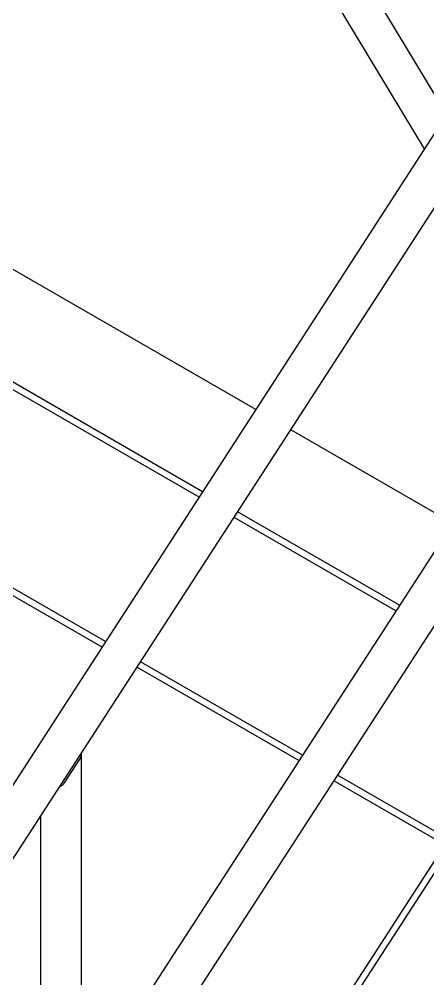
# Model space of a CAD drawing. Header units: millimetres. Extents: x 1293 to 41893, y 1011 to 26911.
# Drawn here: x 35529 to 36018, y 10211 to 11362 of the extents above; entities that cross this region are included whole.
import ezdxf

# ---------------------------------------------------------------- set-up
doc = ezdxf.new("R2010")
doc.units = ezdxf.units.MM
doc.header["$LTSCALE"] = 50
doc.layers.add('PASILLOS', color=2, linetype='Continuous')

msp = doc.modelspace()

# ---------------------------------------------------------------- linework, layer by layer
at = {"color": 7, "linetype": 'Continuous', "lineweight": 25}
for p, q in [((35748.2901012, 10795.6161414), (31549.3328066, 13219.6225911)), ((35743.9927137, 10788.9713103), (31549.3328066, 13210.496931)), ((35632.0653027, 10615.9036636), (31651.8632899, 12913.6253772)), ((35627.7679152, 10609.2588324), (31651.8632899, 12904.4997171)), ((36040.7959649, 11247.9030392), (35915.0285282, 11456.6472776)), ((36014.1949184, 11206.7711979), (35897.1720446, 11401.0015274)), ((35811.9592217, 10894.064455), (35329.1395786, 11172.7903022)), ((36047.8275354, 10757.9005759), (35853.8559314, 10869.8779994)), ((35984.1584149, 10659.4522622), (35790.1868109, 10771.4296857)), ((35979.8610274, 10652.8074311), (35785.8894234, 10764.7848546)), ((35867.9336165, 10479.7397844), (35673.9620125, 10591.7172079)), ((35863.6362289, 10473.0949533), (35669.6646249, 10585.0723768)), ((36038.5072688, 10372.1440508), (35905.5329387, 10448.9084976)), ((36042.8046563, 10378.7888819), (35909.8303262, 10455.5533287))]:
    msp.add_line(p, q, dxfattribs=at)
at = {"layer": 'PASILLOS', "linetype": 'Continuous', "lineweight": 25}
for p, q in [((36577.5484564, 12077.85604), (34501.4717515, 8867.7245208)), ((34550.0930943, 8853.9360223), (36611.4318546, 12041.2790095)), ((36365.0600559, 11248.421042), (35603.1081351, 10070.2536498)), ((35604.8375998, 9983.958632), (36390.4096621, 11198.6486441)), ((34536.9456076, 8050.3558406), (36513.0809892, 11105.9531891)), ((34543.6807997, 8046.467697), (36519.8161813, 11102.0650455)), ((35583.0029355, 10446.6458276), (35601.322658, 10474.9726801)), ((35603.1081351, 9700.1249565), (35603.1081351, 10480.414486)), ((35554.2766901, 10406.6538984), (35554.2766901, 9993.2284108))]:
    msp.add_line(p, q, dxfattribs=at)
for centre, start_param, end_param in [((35597.0121351, 10477.461092), 4.7643820231, 5.7924525007), ((35578.6924126, 10449.1342395), 3.7363115455, 4.7643820231)]:
    msp.add_ellipse(centre, major_axis=(4.5287142, 6.5268131), ratio=0.6252181078, start_param=start_param, end_param=end_param, dxfattribs=at)

doc.saveas('drawing.dxf')
